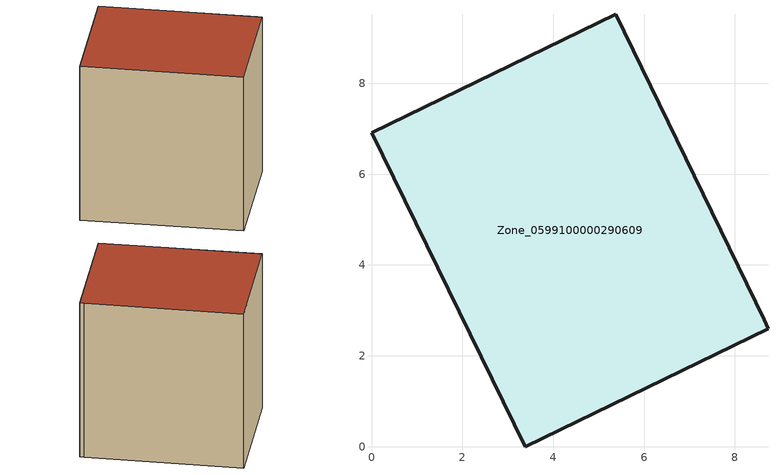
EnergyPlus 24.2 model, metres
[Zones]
Zone_0599100000290609
 floor ground (C_G): 5.38,9.52 8.65,2.79 8.73,2.6 3.38,0 0,6.91 z0
 wall outside (C_F): 8.73,2.6 8.65,2.79 5.38,9.52 0,6.91 3.38,0 8.73,2.6 z0:8.1
 roof outside (C_R): 8.65,2.79 5.38,9.52 0,6.91 3.38,0 8.73,2.6 z8.1
[BUILDING]
Pand.0599100000290609: North Axis=0; Terrain=City; Loads Convergence Tolerance Value=0.04; Temperature Convergence Tolerance Value=0.4; Solar Distribution=FullExterior; Maximum Number of Warmup Days=25; Minimum Number of Warmup Days=1
[Site:Location]
Rotterdam.The.Hague.AP_ZH_NLD Design_Conditions: Latitude=51.96; Longitude=4.45; Time Zone=1; Elevation=-4.5
[SITE:GROUNDTEMPERATURE:BUILDINGSURFACE]
18, 18, 18, 18, 18, 18, 18, 18, 18, 18, 18, 18
[MATERIAL] Thermal Absorptance=0.9; Solar Absorptance=0.7; Visible Absorptance=0.7
Name | Roughness | Thickness | Conductivity | Density | Specific Heat
G.TI.1965-1974 | MediumSmooth | 0.15 | 0.882353 | 540 | 1210
F.TI.1965-1974 | Rough | 0.3 | 0.697674 | 1920 | 840
R.TI.1965-1974 | MediumRough | 0.2 | 0.232558 | 1500 | 1000
[CONSTRUCTION]
C_G: G.TI.1965-1974
C_F: F.TI.1965-1974
C_R: R.TI.1965-1974
[ZONE]
Zone_0599100000290609: Type=1; Multiplier=1; Ceiling Height=Autocalculate; Volume=Autocalculate; Floor Area=autocalculate; Part of Total Floor Area=Yes
[ZONEINFILTRATION:DESIGNFLOWRATE]
Infil_Zone_0599100000290609: Zone or ZoneList or Space or SpaceList=Zone_0599100000290609; Schedule=AlwaysOn; Design Flow Rate Calculation Method=Flow/Area; Flow Rate per Floor Area=0.003; Constant Term Coefficient=1; Temperature Term Coefficient=0; Velocity Term Coefficient=0; Velocity Squared Term Coefficient=0
[HVACTEMPLATE:ZONE:IDEALLOADSAIRSYSTEM]
Zone_0599100000290609: Maximum Heating Supply Air Temperature=50; Minimum Cooling Supply Air Temperature=13; Maximum Heating Supply Air Humidity Ratio=0.0156; Minimum Cooling Supply Air Humidity Ratio=0.0077; Heating Limit=NoLimit; Cooling Limit=NoLimit; Dehumidification Control Type=ConstantSensibleHeatRatio; Cooling Sensible Heat Ratio=0.7; Dehumidification Setpoint=60; Humidification Control Type=None; Humidification Setpoint=30; Outdoor Air Method=None; Outdoor Air Flow Rate per Person=0.00944; Outdoor Air Flow Rate per Zone Floor Area=0; Outdoor Air Flow Rate per Zone=0; Demand Controlled Ventilation Type=None; Outdoor Air Economizer Type=NoEconomizer; Heat Recovery Type=None; Sensible Heat Recovery Effectiveness=0.7; Latent Heat Recovery Effectiveness=0.65
[ZONECONTROL:THERMOSTAT]
ThermostatControl_Zone_0599100000290609: Zone or ZoneList=Zone_0599100000290609; Control Type Schedule=DualSetpointControlType; Control 1=Thermostat_Zone_0599100000290609; Temperature Difference Between Cutout And Setpoint=0
[THERMOSTATSETPOINT:DUALSETPOINT]
Thermostat_Zone_0599100000290609: Heating Setpoint Temperature Schedule=HeatingSetpoint_Zone_0599100000290609; Cooling Setpoint Temperature Schedule=CoolingSetpoint_Zone_0599100000290609
[SCHEDULE:COMPACT]
HeatingSetpoint_Zone_0599100000290609: Through: 12/31, For: AllDays, Until: 24:00, 21
CoolingSetpoint_Zone_0599100000290609: Through: 12/31, For: AllDays, Until: 24:00, 24
DualSetpointControlType: Through: 12/31, For: AllDays, Until: 24:00, 4
AlwaysOn: Through: 12/31, For: AllDays, Until: 24:00, 1
